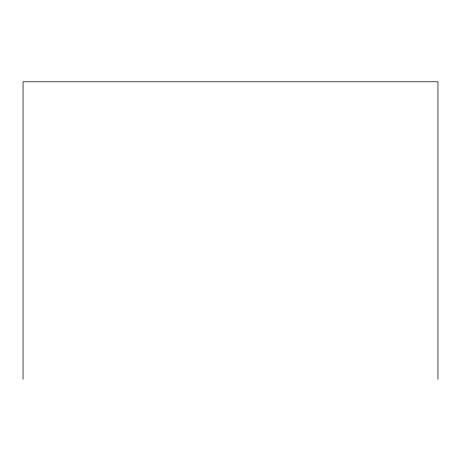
<?xml version="1.0" encoding="UTF-8"?>
<svg xmlns="http://www.w3.org/2000/svg" width="461" height="461" viewBox="0 0 461 461"><rect width="100%" height="100%" fill="white"/><g stroke="black" fill="none" stroke-linecap="round" stroke-linejoin="round"><path stroke-width="0.69" d="M437.95 379.23L437.95 81.77L23.05 81.77L23.05 379.23"/></g></svg>
